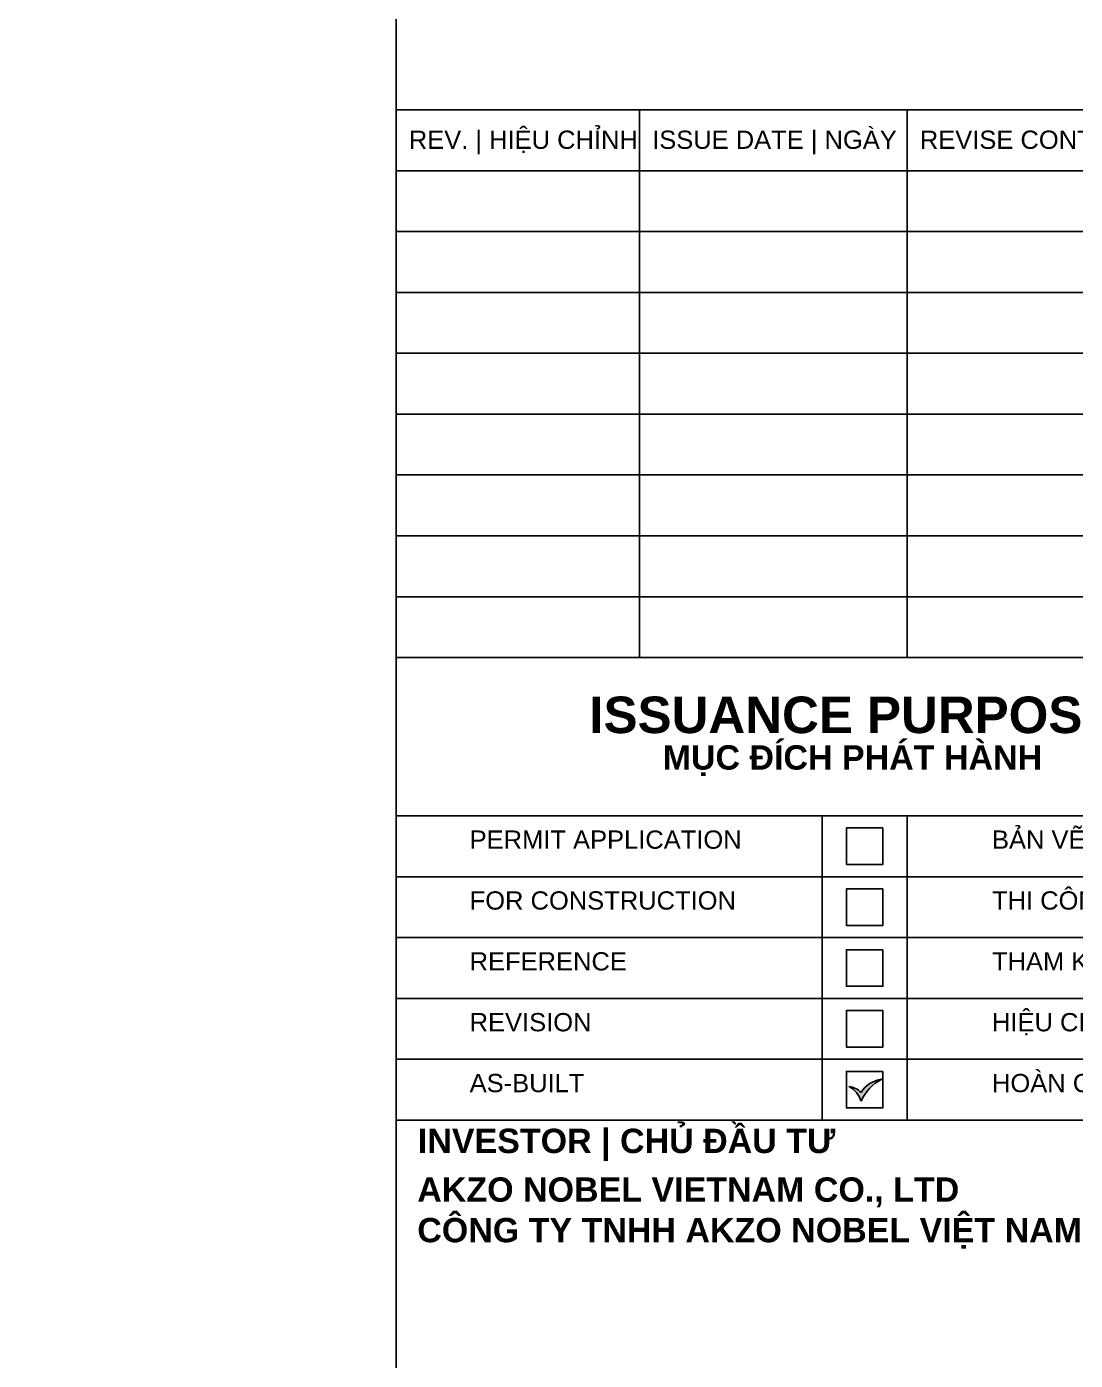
# Model space of a CAD drawing. Header units: inches. Extents: x 340055 to 349452, y -34649 to -30845.
# Drawn here: x 347488.7 to 347588.6, y -31996.7 to -31869.6 of the extents above; entities that cross this region are included whole.
import ezdxf

# ---------------------------------------------------------------- set-up
doc = ezdxf.new("R2010")
doc.units = ezdxf.units.IN
doc.header["$MEASUREMENT"] = 0
doc.layers.add('3', color=3, linetype='Continuous')
doc.layers.add('TL-TIILE BLOCK A2$0$TL-TITLE BLOCK - TEXT @ 1', color=7, linetype='Continuous', lineweight=25)
doc.layers.add('TL-TIILE BLOCK A2$0$TL-TITLE BLOCK 2', color=7, linetype='Continuous', lineweight=25)
doc.styles.add('TL-TIILE BLOCK A2$0$MEP-TEXT T.BLOCK 1', font='arial.ttf', dxfattribs={"height": 1.5})
doc.styles.add('TL-TIILE BLOCK A2$0$MEP-TEXT T.BLOCK 2', font='arial.ttf')
doc.styles.add('TL-TIILE BLOCK A2$0$MEP-TEXT T.BLOCK 3', font='arial.ttf', dxfattribs={"height": 3})

# ---------------------------------------------------------------- blocks, each defined once
blk = doc.blocks.new('kt kien truc 1')
at = {"layer": 'TL-TIILE BLOCK A2$0$TL-TITLE BLOCK 2'}
h = blk.add_hatch(color=256, dxfattribs=at)
edge = h.paths.add_edge_path(flags=0)
edge.add_arc((549.2139918450921, 238.0123342127508), 2.366782411324562, 97.45215675905098, 148.1980778255848, ccw=False)
edge.add_arc((550.6404515332106, 237.0086335589203), 3.77234239109412, 117.3554627199894, 155.6927561452269)
edge.add_arc((545.3434936211415, 238.0292343677957), 1.933709643236496, 15.97547494096757, 63.33892493670959)
edge.add_arc((546.0383090538016, 238.1769748931256), 1.589796122815128, 42.920130800001516, 83.757719073408, ccw=False)
for p, q in [((509, 410), (509, 10)), ((584, 320), (509, 320)), ((584, 320), (509, 320)), ((529, 320), (529, 275)), ((551, 320), (551, 275)), ((584, 315), (509, 315)), ((584, 310), (509, 310)), ((584, 305), (509, 305)), ((584, 300), (509, 300)), ((584, 295), (509, 295)), ((584, 290), (509, 290)), ((584, 285), (509, 285)), ((584, 280), (509, 280)), ((584, 275), (509, 275)), ((584, 262), (509, 262)), ((544, 262), (544, 237)), ((551, 262), (551, 237)), ((584, 257), (509, 257)), ((584, 252), (509, 252)), ((584, 247), (509, 247)), ((584, 242), (509, 242)), ((509, 237), (584, 237))]:
    blk.add_line(p, q, dxfattribs=at)
for points in [[(549, 261), (546, 261), (546, 258), (549, 258)], [(549, 256), (546, 256), (546, 253), (549, 253)], [(549, 251), (546, 251), (546, 248), (549, 248)], [(549, 246), (546, 246), (546, 243), (549, 243)], [(549, 241), (546, 241), (546, 238), (549, 238)]]:
    blk.add_lwpolyline(points, close=True, dxfattribs=at)
for centre, radius, start, end in [((550.6404515332106, 237.0086335589203), 3.77234239109412, 117.3554627231242, 155.6927561454837), ((549.2139918450921, 238.0123342127508), 2.366782411324562, 97.45215675719368, 148.1980778286963), ((546.0383090538016, 238.1769748931256), 1.589796122815128, 42.92013079818864, 83.7577190750383), ((545.3434936211415, 238.0292343677957), 1.933709643236496, 15.975474942857, 63.33892493793503)]:
    blk.add_arc(centre, radius, start, end, dxfattribs=at)
at = {"layer": 'TL-TIILE BLOCK A2$0$TL-TITLE BLOCK - TEXT @ 1', "attachment_point": 1}
for s, width, heights, insert, char_height, style in [('REV. | HIỆU CHỈNH', 37.61800927431796, [0], (510.0384513858444, 318.2947269506867), 1.5, 'TL-TIILE BLOCK A2$0$MEP-TEXT T.BLOCK 1'), ('ISSUE DATE | NGÀY', 37.61800927431796, [0], (530.0384513858444, 318.2947269506867), 1.5, 'TL-TIILE BLOCK A2$0$MEP-TEXT T.BLOCK 1'), ('REVISE CONTENT | NỘI DUNG', 37.61800927431796, [0], (552.0384513858444, 318.2947269506867), 1.5, 'TL-TIILE BLOCK A2$0$MEP-TEXT T.BLOCK 1'), ('\\pi11.8638;{\\fArial|b1|i0|c0|p34;ISSUANCE PURPOSE}', 66.54820784047115, [0], (513.0139460923456, 271.7947269506867), 3, 'TL-TIILE BLOCK A2$0$MEP-TEXT T.BLOCK 3'), ('\\pi17.8812;{\\fArial|b1|i0|c0|p34;MỤC ĐÍCH PHÁT HÀNH}', 66.54820784047115, [0], (513.0139460923456, 267.7947269506867), 2, 'TL-TIILE BLOCK A2$0$MEP-TEXT T.BLOCK 2'), ('PERMIT APPLICATION ', 44.99455841291456, [0], (515.0384513858444, 260.7947269506867), 1.5, 'TL-TIILE BLOCK A2$0$MEP-TEXT T.BLOCK 1'), ('BẢN VẼ XIN PHÉP', 44.99455841291456, [0], (557.9686990590562, 260.7947269506867), 1.5, 'TL-TIILE BLOCK A2$0$MEP-TEXT T.BLOCK 1'), ('FOR CONSTRUCTION', 44.99455841291456, [0], (515.0384513858444, 255.7947269506867), 1.5, 'TL-TIILE BLOCK A2$0$MEP-TEXT T.BLOCK 1'), ('THI CÔNG', 44.99455841291456, [0], (557.9686990590562, 255.7947269506867), 1.5, 'TL-TIILE BLOCK A2$0$MEP-TEXT T.BLOCK 1'), ('THAM KHẢO', 44.99455841291456, [0], (557.9686990590562, 250.7947269506867), 1.5, 'TL-TIILE BLOCK A2$0$MEP-TEXT T.BLOCK 1'), ('REFERENCE ', 44.99455841291456, [0], (515.0384513858444, 250.7947269506867), 1.5, 'TL-TIILE BLOCK A2$0$MEP-TEXT T.BLOCK 1'), ('REVISION', 44.99455841291456, [1.552182810368349], (515.0384513858444, 245.7947269506867), 1.5, 'TL-TIILE BLOCK A2$0$MEP-TEXT T.BLOCK 1'), ('HIỆU CHỈNH', 44.99455841291456, [1.552182810368349], (557.9686990590562, 245.7947269506867), 1.5, 'TL-TIILE BLOCK A2$0$MEP-TEXT T.BLOCK 1'), ('HOÀN CÔNG', 44.99455841291456, [0], (557.9686990590562, 240.7947269506867), 1.5, 'TL-TIILE BLOCK A2$0$MEP-TEXT T.BLOCK 1'), ('AS-BUILT ', 44.99455841291456, [0], (515.0384513858444, 240.7947269506867), 1.5, 'TL-TIILE BLOCK A2$0$MEP-TEXT T.BLOCK 1'), ('{\\fArial|b1|i0|c0|p34;INVESTOR | CHỦ ĐẦU TƯ}', 66.54820784047115, [0], (510.7830321226938, 236.2947269506867), 2, 'TL-TIILE BLOCK A2$0$MEP-TEXT T.BLOCK 2'), ('\\pi5.64586;{\\fArial|b1|i0|c0|p34;AKZO NOBEL VIETNAM CO., LTD\\PCÔNG TY TNHH AKZO NOBEL VIỆT NAM}', 66.54820784047115, [0], (505.0884846016852, 232.2947269506867), 2, 'TL-TIILE BLOCK A2$0$MEP-TEXT T.BLOCK 2')]:
    blk.add_mtext_dynamic_manual_height_columns(s, width=width, gutter_width=15, heights=heights, dxfattribs=dict(at, insert=insert, char_height=char_height, style=style))

msp = doc.modelspace()

# ---------------------------------------------------------------- linework, layer by layer
at = {"color": 8}
msp.add_lwpolyline([(346954.569149241, -31839.84829000339), (347523.9070785831, -31839.84829000339), (347523.9070785831, -32191.42814612029), (346954.569149241, -32191.42814612029)], close=True, dxfattribs=at)

# ---------------------------------------------------------------- block references
at = {"layer": '3', "xscale": 1.159562065285868, "yscale": 1.159562065285868, "zscale": 1.159562065285868}
msp.add_blockref('kt kien truc 1', (346933.6899873526, -32248.62270448991), dxfattribs=at)

doc.saveas('drawing.dxf')
